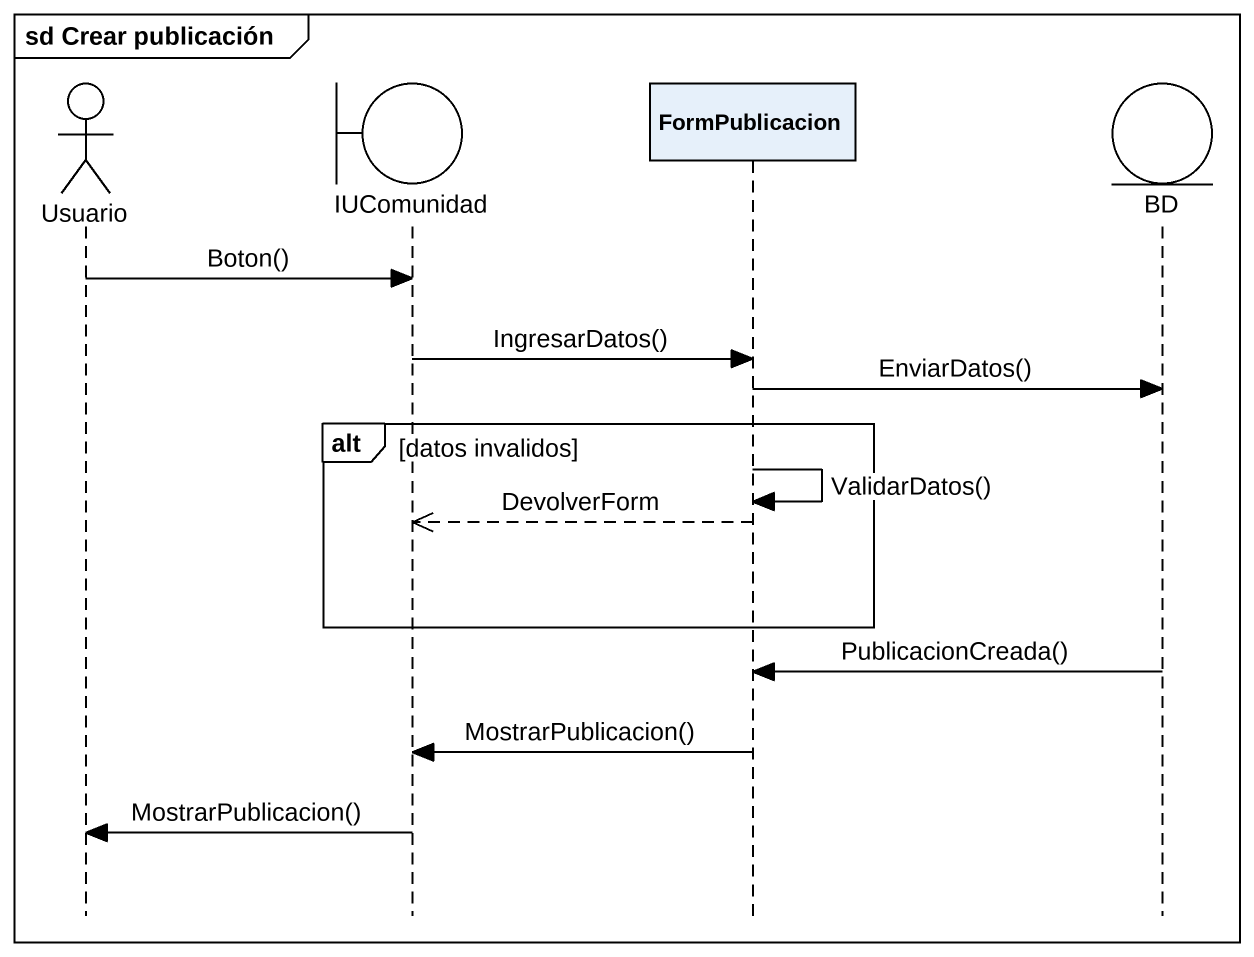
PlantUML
@startuml
mainframe sd Crear publicación
hide footbox
actor Usuario
boundary IUComunidad
participant FormPublicacion
entity BD

Usuario -> IUComunidad : Boton()
IUComunidad -> FormPublicacion : IngresarDatos()
FormPublicacion -> BD : EnviarDatos()
alt datos invalidos
  FormPublicacion -> FormPublicacion : ValidarDatos()
  FormPublicacion -->> IUComunidad : DevolverForm
end
BD -> FormPublicacion : PublicacionCreada()
FormPublicacion -> IUComunidad : MostrarPublicacion()
IUComunidad -> Usuario : MostrarPublicacion()
@enduml
